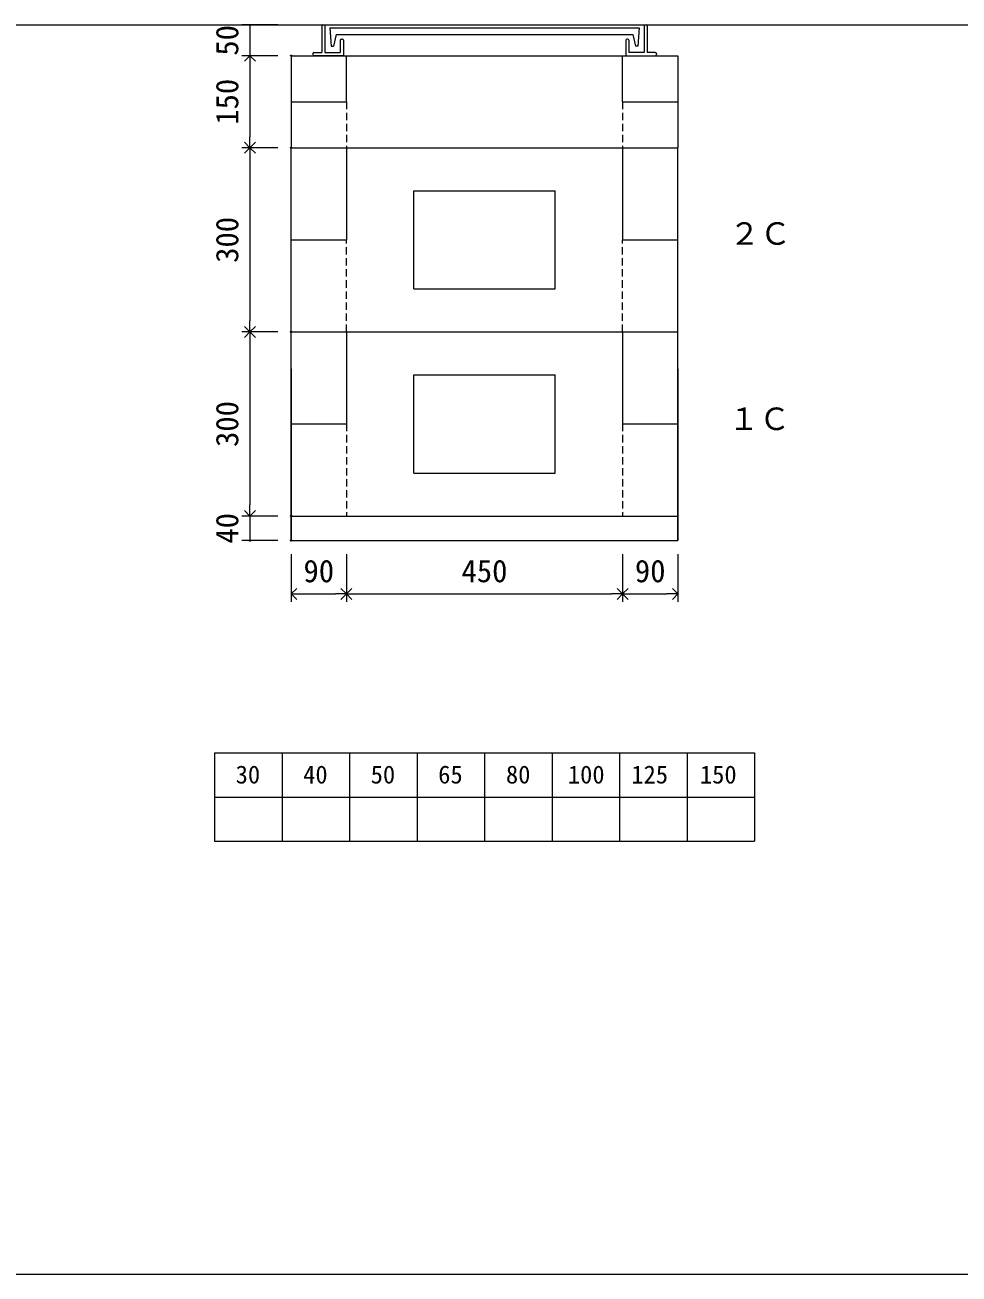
# Model space of a CAD drawing. Units: millimetres, scale not verified. Extents: x -4890 to 18490, y -2272 to 2272.
# Drawn here: x 1846 to 3368, y -2003 to 32 of the extents above; entities that cross this region are included whole.
import ezdxf
from ezdxf.enums import TextEntityAlignment as Align

# ---------------------------------------------------------------- set-up
doc = ezdxf.new("R2010")
doc.units = ezdxf.units.MM
doc.header["$LTSCALE"] = 10
doc.header["$PDMODE"] = 32
doc.header["$PDSIZE"] = 2
for name, pattern in [('DASHED1', [1.8, 1.2, -0.6]), ('USER2', [50.8, 31.75, -6.35, 6.35, -6.35]), ('USER5', [3.185, 0.01, -3.175])]:
    doc.linetypes.add(name, pattern=pattern)
for name, color, linetype, lineweight in [('0-1_Defpoints', 7, 'USER2', 5), ('0-2_waku', 7, 'Continuous', 18), ('0-3_gaikei', 7, 'Continuous', 18), ('0-4_kakure', 7, 'USER5', 18), ('0-5_sunpou', 7, 'Continuous', 5), ('0-9_uchigawa', 6, 'Continuous', 18), ('0-B_futa', 3, 'Continuous', 18), ('0-C_GL', 4, 'Continuous', 18), ('0-E_文字１', 150, 'USER2', 18)]:
    doc.layers.add(name, color=color, linetype=linetype, lineweight=lineweight)
doc.styles.add('ＭＳ ゴシック', font='')
doc.styles.get('ＭＳ ゴシック').set_extended_font_data('MS Gothic')

# ---------------------------------------------------------------- blocks, each defined once
blk = doc.blocks.new('_Open90')
at = {"layer": '0-5_sunpou'}
blk.add_line((0, 0), (-1, 0), dxfattribs=at)
blk.add_lwpolyline([(-0.5, 0.5), (0, 0), (-0.5, -0.5)], dxfattribs=at)
blk = doc.blocks.new('D44')
at = {"layer": '0-1_Defpoints'}
for p in [(3727.32, 1764.36), (3660.08, 1464.36), (3727.32, 1464.36)]:
    blk.add_point(p, dxfattribs=at)
at = {"layer": '0-5_sunpou'}
for p, q in [((3705.32, 1764.36), (3647.08, 1764.36)), ((3660.08, 1746.36), (3660.08, 1482.36)), ((3705.32, 1464.36), (3647.08, 1464.36))]:
    blk.add_line(p, q, dxfattribs=at)
at = {"layer": '0-5_sunpou', "xscale": 18, "yscale": 18}
for p, rotation in [((3660.08, 1764.36), 90), ((3660.08, 1464.36), 270)]:
    blk.add_blockref('_Open90', p, dxfattribs=dict(at, rotation=rotation))
at = {"layer": '0-5_sunpou', "style": 'ＭＳ ゴシック'}
blk.add_text('300', height=36.66, rotation=90, dxfattribs=at).set_placement((3652.08, 1576.86), align=Align.BOTTOM_LEFT)
blk = doc.blocks.new('D45')
at = {"layer": '0-1_Defpoints'}
for p in [(3727.32, 2064.36), (3660.08, 1764.36), (3727.32, 1764.36)]:
    blk.add_point(p, dxfattribs=at)
at = {"layer": '0-5_sunpou'}
for p, q in [((3705.32, 2064.36), (3647.08, 2064.36)), ((3660.08, 2046.36), (3660.08, 1782.36)), ((3705.32, 1764.36), (3647.08, 1764.36))]:
    blk.add_line(p, q, dxfattribs=at)
at = {"layer": '0-5_sunpou', "xscale": 18, "yscale": 18}
for p, rotation in [((3660.08, 2064.36), 90), ((3660.08, 1764.36), 270)]:
    blk.add_blockref('_Open90', p, dxfattribs=dict(at, rotation=rotation))
at = {"layer": '0-5_sunpou', "style": 'ＭＳ ゴシック'}
blk.add_text('300', height=36.66, rotation=90, dxfattribs=at).set_placement((3652.08, 1876.86), align=Align.BOTTOM_LEFT)
blk = doc.blocks.new('D46')
at = {"layer": '0-1_Defpoints'}
for p in [(3727.32, 2214.36), (3660.08, 2064.36), (3727.32, 2064.36)]:
    blk.add_point(p, dxfattribs=at)
at = {"layer": '0-5_sunpou'}
for p, q in [((3705.32, 2214.36), (3647.08, 2214.36)), ((3660.08, 2196.36), (3660.08, 2082.36)), ((3705.32, 2064.36), (3647.08, 2064.36))]:
    blk.add_line(p, q, dxfattribs=at)
at = {"layer": '0-5_sunpou', "xscale": 18, "yscale": 18}
for p, rotation in [((3660.08, 2214.36), 90), ((3660.08, 2064.36), 270)]:
    blk.add_blockref('_Open90', p, dxfattribs=dict(at, rotation=rotation))
at = {"layer": '0-5_sunpou', "style": 'ＭＳ ゴシック'}
blk.add_text('150', height=36.66, rotation=90, dxfattribs=at).set_placement((3652.08, 2101.86), align=Align.BOTTOM_LEFT)
blk = doc.blocks.new('D56')
at = {"layer": '0-1_Defpoints'}
for p in [(3727.32, 1464.36), (3660.08, 1424.36), (3727.32, 1424.36)]:
    blk.add_point(p, dxfattribs=at)
at = {"layer": '0-5_sunpou'}
for p, q in [((3705.32, 1464.36), (3647.08, 1464.36)), ((3660.08, 1464.36), (3660.08, 1424.36)), ((3705.32, 1424.36), (3647.08, 1424.36))]:
    blk.add_line(p, q, dxfattribs=at)
at = {"layer": '0-5_sunpou', "style": 'ＭＳ ゴシック'}
blk.add_text('40', height=36.66, rotation=90, dxfattribs=at).set_placement((3652.08, 1419.36), align=Align.BOTTOM_LEFT)

msp = doc.modelspace()

# ---------------------------------------------------------------- linework, layer by layer
at = {"layer": '0-2_waku'}
for p, q in [((2155, -1154.26), (2155, -1298.26)), ((2155, -1154.26), (2155, -1298.26)), ((2155, -1154.26), (2155, -1298.26)), ((2155, -1154.26), (2155, -1298.26)), ((2155, -1154.26), (3035, -1154.26)), ((2265, -1154.26), (2265, -1298.26)), ((2375, -1154.26), (2375, -1298.26)), ((2375, -1154.26), (2375, -1298.26)), ((2485, -1154.26), (2485, -1298.26)), ((2595, -1154.26), (2595, -1298.26)), ((2705, -1154.26), (2705, -1298.26)), ((2815, -1154.26), (2815, -1298.26)), ((2925, -1154.26), (2925, -1298.26)), ((3035, -1154.26), (3035, -1298.26)), ((2155, -1226.26), (3035, -1226.26)), ((2155, -1298.26), (3035, -1298.26)), ((-1230, -2003.26), (4890, -2003.26)), ((-1230, -2003.26), (4890, -2003.26)), ((-1230, -2003.26), (4890, -2003.26))]:
    msp.add_line(p, q, dxfattribs=at)
at = {"layer": '0-3_gaikei'}
for p, q in [((2280, -18.26), (2910, -18.26)), ((2280, -18.26), (2370, -18.26)), ((2280, -18.26), (2280, -168.26)), ((2370, -93.26), (2370, -18.26)), ((2820, -93.26), (2820, -18.26)), ((2820, -18.26), (2910, -18.26)), ((2910, -18.26), (2910, -168.26)), ((2280, -93.26), (2370, -93.26)), ((2820, -93.26), (2910, -93.26)), ((2280, -168.26), (2910, -168.26)), ((2280, -168.26), (2910, -168.26)), ((2280, -168.26), (2910, -168.26)), ((2280, -168.26), (2910, -168.26)), ((2280, -168.26), (2910, -168.26)), ((2280, -808.26), (2280, -168.26)), ((2280, -808.26), (2280, -168.26)), ((2360, -168.26), (2830, -168.26)), ((2360, -168.26), (2830, -168.26)), ((2370, -168.26), (2370, -318.26)), ((2820, -168.26), (2820, -318.26)), ((2910, -808.26), (2910, -168.26)), ((2910, -808.26), (2910, -168.26)), ((2280, -318.26), (2370, -318.26)), ((2820, -318.26), (2910, -318.26)), ((2910, -468.26), (2910, -308.26)), ((2280, -468.26), (2910, -468.26)), ((2280, -468.26), (2910, -468.26)), ((2280, -468.26), (2910, -468.26)), ((2360, -468.26), (2830, -468.26)), ((2360, -468.26), (2830, -468.26)), ((2370, -468.26), (2370, -618.26)), ((2280, -528.26), (2280, -808.26)), ((2910, -528.26), (2910, -808.26)), ((2280, -618.26), (2370, -618.26)), ((2280, -768.26), (2910, -768.26)), ((2280, -768.26), (2910, -768.26)), ((2280, -808.26), (2910, -808.26)), ((2280, -808.26), (2910, -808.26)), ((2280, -808.26), (2910, -808.26)), ((2280, -808.26), (2910, -808.26))]:
    msp.add_line(p, q, dxfattribs=at)
msp.add_lwpolyline([(2820, -468.26), (2820, -618.26), (2910, -618.26)], dxfattribs=at)
at = {"layer": '0-4_kakure', "linetype": 'DASHED1', "lineweight": 5}
for p, q in [((2370, -93.26), (2370, -168.26)), ((2820, -93.26), (2820, -168.26)), ((2370, -468.26), (2370, -318.26)), ((2820, -468.26), (2820, -318.26)), ((2370, -618.26), (2370, -768.26)), ((2820, -618.26), (2820, -768.26))]:
    msp.add_line(p, q, dxfattribs=at)
at = {"layer": '0-5_sunpou'}
for p, q in [((2258, 31.74), (2199.76, 31.74)), ((2212.76, 31.74), (2212.76, -18.26)), ((2258, -18.26), (2199.76, -18.26)), ((2258, -168.26), (2199.76, -168.26)), ((2280, -830.26), (2280, -908.19)), ((2370, -830.26), (2370, -908.19)), ((2370, -830.26), (2370, -908.19)), ((2820, -830.26), (2820, -908.19)), ((2820, -830.26), (2820, -908.19)), ((2910, -830.26), (2910, -908.19)), ((2298, -895.19), (2352, -895.19)), ((2388, -895.19), (2802, -895.19)), ((2838, -895.19), (2892, -895.19))]:
    msp.add_line(p, q, dxfattribs=at)
at = {"layer": '0-9_uchigawa'}
for p, q in [((2480, -238.26), (2710, -238.26)), ((2480, -398.26), (2480, -238.26)), ((2710, -398.26), (2710, -238.26)), ((2480, -398.26), (2710, -398.26)), ((2480, -698.26), (2480, -538.26)), ((2480, -538.26), (2710, -538.26)), ((2710, -698.26), (2710, -538.26)), ((2480, -698.26), (2710, -698.26))]:
    msp.add_line(p, q, dxfattribs=at)
at = {"layer": '0-B_futa'}
for p, q in [((2330, 29.74), (2330, -13.26)), ((2332, 31.74), (2335, 31.74)), ((2335, 31.74), (2335, -13.26)), ((2342.81, 27.24), (2847.14, 27.24)), ((2342.81, 27.24), (2345.3, -2.76)), ((2847.14, 27.24), (2844.89, -2.76)), ((2855, 31.74), (2855, -13.26)), ((2855, 31.74), (2858, 31.74)), ((2860, 29.74), (2860, -13.26)), ((2353.33, 16.24), (2349.01, -2.76)), ((2353.33, 16.24), (2836.67, 16.24)), ((2360, 6.74), (2360, -13.26)), ((2362, 8.74), (2363, 8.74)), ((2365, 6.74), (2365, -18.26)), ((2825, 6.74), (2825, -18.26)), ((2828, 8.74), (2827, 8.74)), ((2830, 6.74), (2830, -13.26)), ((2836.67, 16.24), (2840.98, -2.76)), ((2315, -15.26), (2315, -16.26)), ((2317, -13.26), (2330, -13.26)), ((2365, -18.26), (2317, -18.26)), ((2335, -13.26), (2360, -13.26)), ((2345.3, -2.76), (2349.01, -2.76)), ((2825, -18.26), (2873, -18.26)), ((2855, -13.26), (2830, -13.26)), ((2844.89, -2.76), (2840.98, -2.76)), ((2873, -13.26), (2860, -13.26)), ((2875, -15.26), (2875, -16.26))]:
    msp.add_line(p, q, dxfattribs=at)
for centre, start, end in [((2332, 29.74), 90, 180), ((2858, 29.74), 0, 90), ((2362, 6.74), 90, 180), ((2363, 6.74), 0, 90), ((2827, 6.74), 90, 180), ((2828, 6.74), 0, 90), ((2317, -15.26), 90, 180), ((2317, -16.26), 180, 270), ((2873, -15.26), 0, 90), ((2873, -16.26), 270, 0)]:
    msp.add_arc(centre, 2, start, end, dxfattribs=at)
at = {"layer": '0-C_GL'}
msp.add_line((-1230, 31.74), (4890, 31.74), dxfattribs=at)
msp.add_line((-1230, 31.74), (4890, 31.74), dxfattribs=at)

# ---------------------------------------------------------------- block references
at = {"layer": '0-5_sunpou'}
for name in ['D46', 'D45', 'D44', 'D56']:
    msp.add_blockref(name, (-1447.32, -2232.63), dxfattribs=at)
at = {"layer": '0-5_sunpou', "xscale": 18, "yscale": 18, "rotation": 180}
for p in [(2280, -895.19), (2370, -895.19), (2820, -895.19)]:
    msp.add_blockref('_Open90', p, dxfattribs=at)
at = {"layer": '0-5_sunpou', "xscale": 18, "yscale": 18}
for p in [(2370, -895.19), (2820, -895.19), (2910, -895.19)]:
    msp.add_blockref('_Open90', p, dxfattribs=at)

# ---------------------------------------------------------------- texts
at = {"layer": '0-5_sunpou', "style": 'ＭＳ ゴシック'}
msp.add_text('50', height=36.66, rotation=90, dxfattribs=at).set_placement((2204.76, -18.26), align=Align.BOTTOM_LEFT)
for s, p in [('90', (2300, -887.19)), ('450', (2557.5, -887.19)), ('90', (2840, -887.19))]:
    msp.add_text(s, height=36.66, dxfattribs=at).set_placement(p, align=Align.BOTTOM_LEFT)
at = {"layer": '0-E_文字１', "color": 7, "style": 'ＭＳ ゴシック'}
for s, height, p in [('２Ｃ', 36.66, (2993.82, -337.35)), ('１Ｃ', 36.66, (2992.5, -639.21)), ('30', 29.33, (2189.46, -1212.9)), ('40', 29.33, (2299.46, -1212.9)), ('50', 29.33, (2409.46, -1212.9)), ('65', 29.33, (2519.46, -1212.9)), ('80', 29.33, (2629.87, -1212.9)), ('100', 29.33, (2730.75, -1212.9)), ('125', 29.33, (2834.13, -1212.9)), ('150', 29.33, (2945.9, -1212.9))]:
    msp.add_text(s, height=height, dxfattribs=at).set_placement(p, align=Align.BOTTOM_LEFT)

doc.saveas('drawing.dxf')
